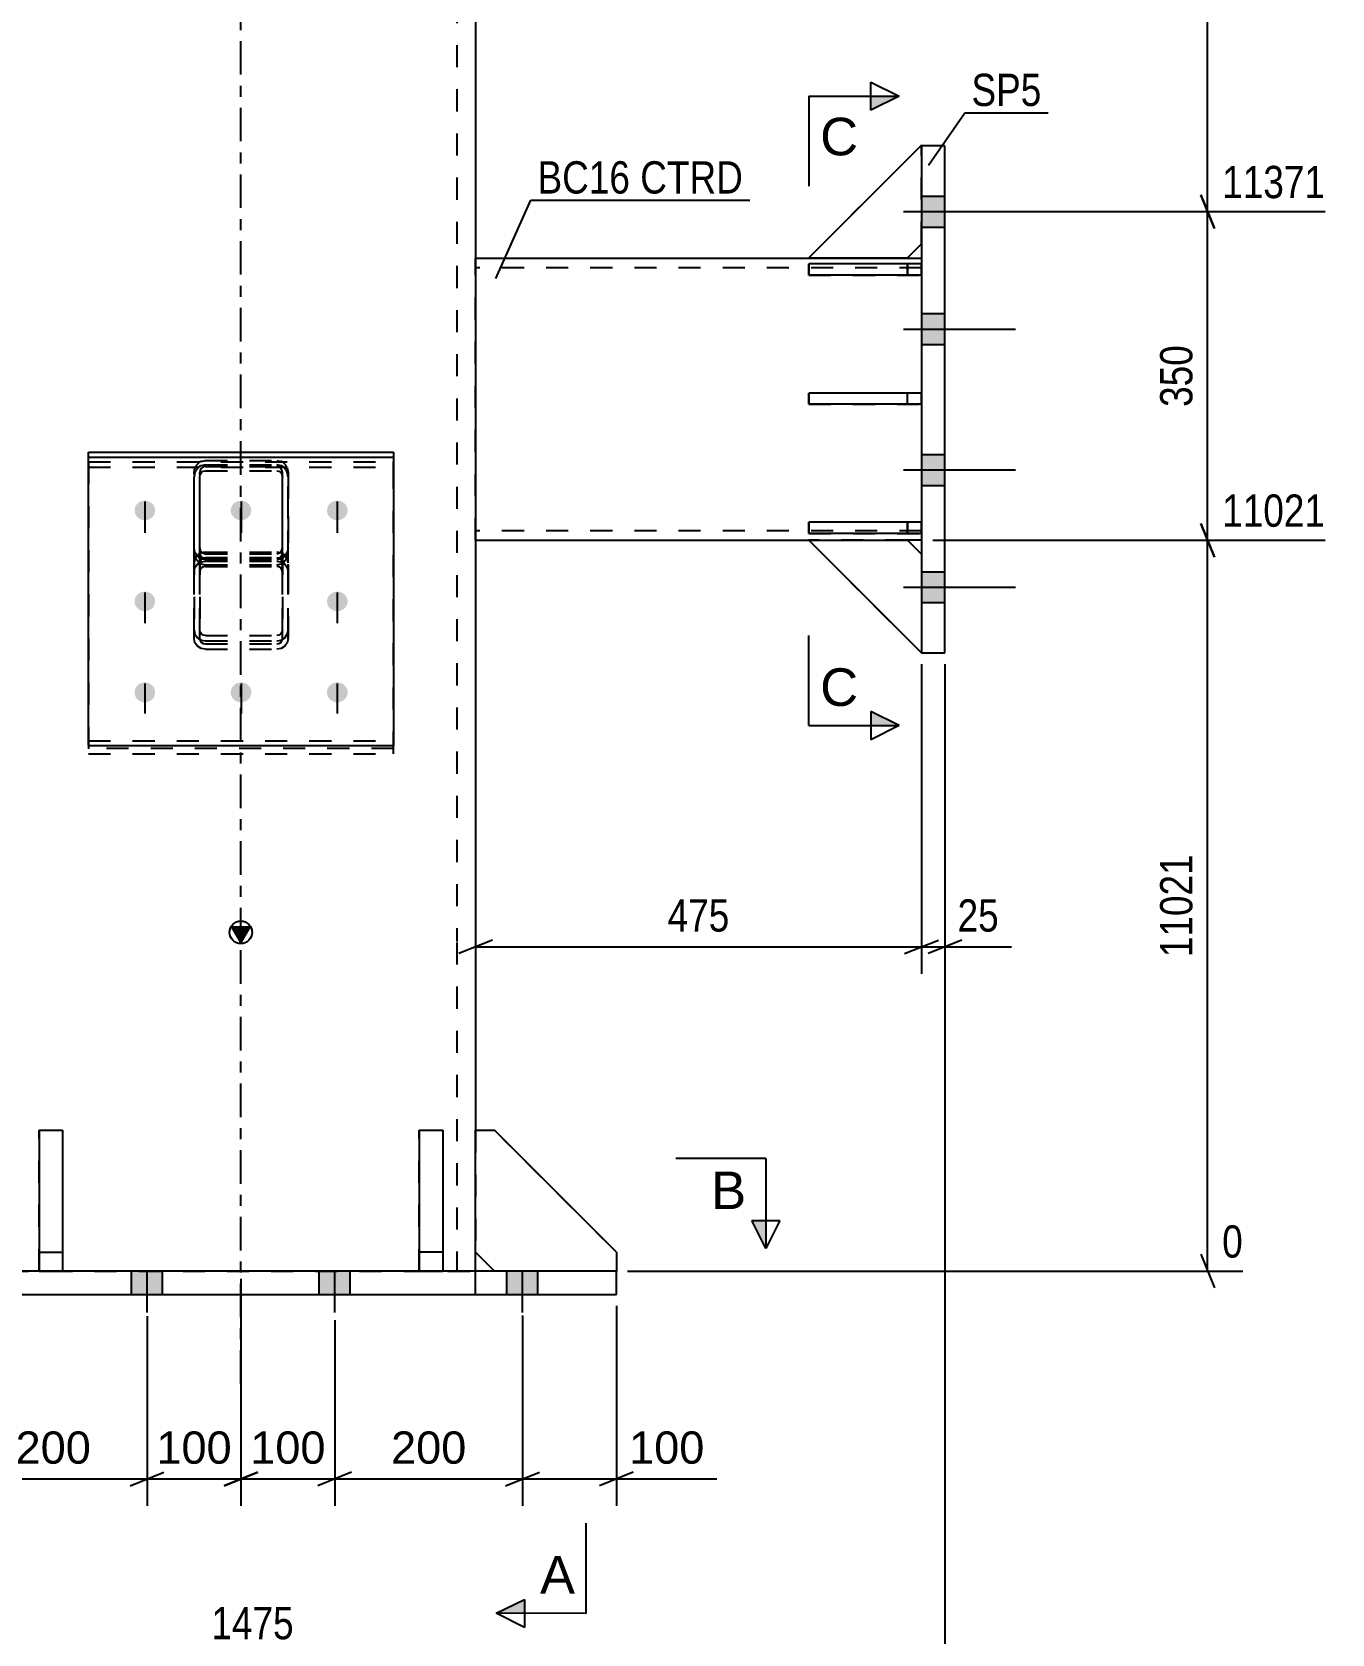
# Model space of a CAD drawing. Header units: millimetres. Extents: x -133 to 461, y -173 to 247.
# Drawn here: x -18.5 to 96.9, y -32.2 to 110 of the extents above; entities that cross this region are included whole.
import ezdxf

# ---------------------------------------------------------------- set-up
doc = ezdxf.new("R2010")
doc.units = ezdxf.units.MM
doc.linetypes.add('DXK_LINE_DOT2', pattern=[3.9198, 1.9599, -1.9599])
doc.linetypes.add('DXK_LINE_DOT3', pattern=[5.9187, 2.979, -0.9799, 0.9799, -0.9799])
doc.styles.add('Arial', font='ARIAL.TTF', dxfattribs={"height": 0.2})
doc.styles.add('Arial Narrow', font='ARIALN.TTF', dxfattribs={"height": 0.2})

# ---------------------------------------------------------------- blocks, each defined once
blk = doc.blocks.new('Bolt-284928886-1230 - 1225')
at = {"linetype": 'Continuous'}
for points in [[(60.41, 95.42), (60.41, 92.67), (62.5, 92.67), (62.5, 95.42)], [(60.41, 95.42), (60.41, 92.67), (62.5, 92.67), (62.5, 95.42)], [(60.41, 95.42), (60.41, 92.67), (62.5, 92.67), (62.5, 95.42)], [(60.41, 85), (60.41, 82.25), (62.5, 82.25), (62.5, 85)], [(60.41, 85), (60.41, 82.25), (62.5, 82.25), (62.5, 85)], [(60.41, 72.5), (60.41, 69.75), (62.5, 69.75), (62.5, 72.5)], [(60.41, 72.5), (60.41, 69.75), (62.5, 69.75), (62.5, 72.5)], [(60.41, 62.09), (60.41, 59.34), (62.5, 59.34), (62.5, 62.09)], [(60.41, 62.09), (60.41, 59.34), (62.5, 59.34), (62.5, 62.09)], [(60.41, 62.09), (60.41, 59.34), (62.5, 59.34), (62.5, 62.09)]]:
    blk.add_hatch(color=1, dxfattribs=at).paths.add_polyline_path(points)
at = {"color": 1, "linetype": 'Continuous'}
for p, q in [((60.41, 95.42), (62.5, 95.42)), ((60.41, 95.42), (62.5, 95.42)), ((60.41, 95.42), (62.5, 95.42)), ((58.83, 94.05), (68.75, 94.05)), ((58.83, 94.05), (68.75, 94.05)), ((58.83, 94.05), (68.75, 94.05)), ((60.41, 92.67), (62.5, 92.67)), ((60.41, 92.67), (62.5, 92.67)), ((60.41, 92.67), (62.5, 92.67)), ((60.41, 85), (62.5, 85)), ((60.41, 85), (62.5, 85)), ((58.83, 83.63), (68.75, 83.63)), ((58.83, 83.63), (68.75, 83.63)), ((60.41, 82.25), (62.5, 82.25)), ((60.41, 82.25), (62.5, 82.25)), ((58.83, 71.13), (68.75, 71.13)), ((58.83, 71.13), (68.75, 71.13)), ((60.41, 72.5), (62.5, 72.5)), ((60.41, 72.5), (62.5, 72.5)), ((60.41, 69.75), (62.5, 69.75)), ((60.41, 69.75), (62.5, 69.75)), ((60.41, 62.09), (62.5, 62.09)), ((60.41, 62.09), (62.5, 62.09)), ((60.41, 62.09), (62.5, 62.09)), ((58.83, 60.71), (68.75, 60.71)), ((58.83, 60.71), (68.75, 60.71)), ((58.83, 60.71), (68.75, 60.71)), ((60.41, 59.34), (62.5, 59.34)), ((60.41, 59.34), (62.5, 59.34)), ((60.41, 59.34), (62.5, 59.34))]:
    blk.add_line(p, q, dxfattribs=at)
blk = doc.blocks.new('Part-284928886-1249 - 1225')
at = {"color": 2, "linetype": 'Continuous'}
for p, q in [((20.83, 0), (-33.33, 0)), ((-33.33, 0), (-33.33, -2.08)), ((-20.83, -2.08), (-20.83, 0)), ((33.33, 0), (20.83, 0)), ((20.83, -2.08), (20.83, 0)), ((33.33, -2.08), (33.33, 0)), ((-33.33, -2.08), (33.33, -2.08))]:
    blk.add_line(p, q, dxfattribs=at)
blk = doc.blocks.new('Part-284928886-1306 - 1225')
at = {"color": 2, "linetype": 'Continuous'}
for p, q in [((60.41, 89.88), (20.83, 89.88)), ((20.83, 64.88), (50.41, 64.88)), ((60.41, 64.88), (59.16, 64.88))]:
    blk.add_line(p, q, dxfattribs=at)
at = {"color": 7, "linetype": 'DXK_LINE_DOT2'}
for p, q in [((20.83, 64.88), (20.83, 89.88)), ((20.83, 89.88), (20.83, 89.88)), ((60.41, 89.88), (60.41, 64.88)), ((60.41, 89.05), (20.83, 89.05)), ((60.41, 65.71), (20.83, 65.71)), ((20.83, 64.88), (20.83, 64.88)), ((20.83, 64.88), (20.83, 64.88)), ((59.16, 64.88), (50.41, 64.88))]:
    blk.add_line(p, q, dxfattribs=at)
blk = doc.blocks.new('Part-284928886-1233 - 1225')
at = {"linetype": 'Continuous'}
blk.add_hatch(color=2, dxfattribs=at).paths.add_polyline_path([(0, 29.17), (-0.8, 30.57), (0.8, 30.57)])
at = {"color": 7, "linetype": 'DXK_LINE_DOT3'}
for p, q in [((0, 29.27), (0, 116.67)), ((0, -10), (0, 29.17))]:
    blk.add_line(p, q, dxfattribs=at)
at = {"color": 7, "linetype": 'DXK_LINE_DOT2'}
for p, q in [((19.17, 116.67), (19.17, 29.27)), ((19.17, 29.17), (19.17, 0)), ((20.83, 12.5), (20.83, 1.67)), ((-20.83, 0), (20.83, 0))]:
    blk.add_line(p, q, dxfattribs=at)
at = {"color": 2, "linetype": 'Continuous'}
for p, q in [((20.83, 116.67), (20.83, 29.27)), ((0, 29.17), (-0.8, 30.57)), ((-0.8, 30.57), (0.8, 30.57)), ((0.8, 30.57), (0, 29.17)), ((20.83, 29.17), (20.83, 12.5)), ((20.83, 0), (20.83, 1.67))]:
    blk.add_line(p, q, dxfattribs=at)
blk.add_circle((0, 30.07), 1, dxfattribs=at)
blk = doc.blocks.new('Part-284928886-1251 - 1225')
at = {"color": 2, "linetype": 'Continuous'}
for p, q in [((15.83, 12.5), (15.83, 0)), ((15.83, 12.5), (17.92, 12.5)), ((17.92, 12.5), (17.92, 0)), ((17.92, 1.67), (15.83, 1.67)), ((15.83, 0), (17.92, 0))]:
    blk.add_line(p, q, dxfattribs=at)
blk = doc.blocks.new('Part-284928886-1253 - 1225')
at = {"color": 7, "linetype": 'DXK_LINE_DOT2'}
for p, q in [((15.83, 0), (15.83, 12.5)), ((15.83, 12.5), (17.92, 12.5)), ((17.92, 12.5), (17.92, 0)), ((17.92, 1.67), (15.83, 1.67)), ((17.92, 0), (15.83, 0))]:
    blk.add_line(p, q, dxfattribs=at)
blk = doc.blocks.new('Part-284928886-1254 - 1225')
at = {"color": 2, "linetype": 'Continuous'}
for p, q in [((20.83, 1.67), (20.83, 12.5)), ((20.83, 12.5), (22.5, 12.5)), ((33.33, 1.67), (22.5, 12.5)), ((22.5, 0), (20.83, 1.67)), ((33.33, 1.67), (33.33, 0))]:
    blk.add_line(p, q, dxfattribs=at)
at = {"color": 7, "linetype": 'DXK_LINE_DOT2'}
blk.add_line((33.33, 0), (22.5, 0), dxfattribs=at)
blk = doc.blocks.new('Part-284928886-1255 - 1225')
at = {"color": 2, "linetype": 'Continuous'}
for p, q in [((-17.92, 12.5), (-17.92, 0)), ((-17.92, 12.5), (-15.83, 12.5)), ((-15.83, 12.5), (-15.83, 0)), ((-17.92, 1.67), (-15.83, 1.67)), ((-17.92, 0), (-15.83, 0))]:
    blk.add_line(p, q, dxfattribs=at)
blk = doc.blocks.new('Part-284928886-1329 - 1225')
at = {"color": 2, "linetype": 'Continuous'}
for p, q in [((50.41, 89.95), (60.41, 99.95)), ((60.41, 99.88), (60.41, 99.95)), ((59.16, 89.95), (60.41, 91.2)), ((50.41, 89.95), (59.16, 89.95))]:
    blk.add_line(p, q, dxfattribs=at)
at = {"color": 7, "linetype": 'DXK_LINE_DOT2'}
blk.add_line((60.41, 99.95), (60.41, 91.2), dxfattribs=at)
blk = doc.blocks.new('Part-284928886-1337 - 1225')
at = {"color": 7, "linetype": 'DXK_LINE_DOT2'}
for p, q in [((60.41, 77.95), (50.41, 77.95)), ((50.41, 77.95), (50.41, 76.95)), ((50.41, 76.95), (60.41, 76.95)), ((59.16, 76.95), (59.16, 77.95)), ((60.41, 76.95), (60.41, 77.95))]:
    blk.add_line(p, q, dxfattribs=at)
blk = doc.blocks.new('Part-284928886-1332 - 1225')
at = {"color": 7, "linetype": 'DXK_LINE_DOT2'}
for p, q in [((50.41, 64.88), (59.16, 64.88)), ((60.41, 54.88), (50.41, 64.88)), ((59.16, 64.88), (60.41, 63.63)), ((60.41, 63.63), (60.41, 54.88))]:
    blk.add_line(p, q, dxfattribs=at)
blk = doc.blocks.new('Part-284928886-1331 - 1225')
at = {"color": 2, "linetype": 'Continuous'}
for p, q in [((50.41, 64.88), (59.16, 64.88)), ((50.41, 64.88), (60.41, 54.88)), ((59.16, 64.88), (60.41, 63.63))]:
    blk.add_line(p, q, dxfattribs=at)
at = {"color": 7, "linetype": 'DXK_LINE_DOT2'}
blk.add_line((60.41, 63.63), (60.41, 54.88), dxfattribs=at)
blk = doc.blocks.new('Part-284928886-1268 - 1225')
at = {"color": 7, "linetype": 'DXK_LINE_DOT2'}
for p, q in [((-13.53, 71.38), (-13.53, 71.84)), ((-13.53, 71.84), (-13.53, 45.93)), ((-13.53, 71.84), (13.55, 71.84)), ((-13.53, 71.38), (13.55, 71.38)), ((13.55, 71.38), (13.55, 71.84)), ((13.55, 45.93), (13.55, 71.84)), ((13.55, 46.39), (-13.53, 46.39)), ((-13.53, 45.93), (13.55, 45.93))]:
    blk.add_line(p, q, dxfattribs=at)
blk = doc.blocks.new('Bolt-284928886-1293 - 1225')
at = {"color": 1, "linetype": 'DXK_LINE_DOT2'}
for p, q in [((-8.53, 67.51), (-8.53, 65.15)), ((0.01, 67.51), (0.01, 65.15)), ((8.55, 67.51), (8.55, 65.15)), ((-8.53, 59.48), (-8.53, 57.12)), ((8.55, 59.48), (8.55, 57.12)), ((-8.53, 51.46), (-8.53, 49.09)), ((0.01, 51.46), (0.01, 49.09)), ((8.55, 51.46), (8.55, 49.09))]:
    blk.add_line(p, q, dxfattribs=at)
blk = doc.blocks.new('Bolt-284928886-1294 - 1225')
at = {"linetype": 'Continuous'}
for points in [[(-23.63, 0), (-26.38, 0), (-26.38, -2.08), (-23.63, -2.08)], [(-23.63, 0), (-26.38, 0), (-26.38, -2.08), (-23.63, -2.08)], [(-6.96, 0), (-9.71, 0), (-9.71, -2.08), (-6.96, -2.08)], [(-6.96, 0), (-9.71, 0), (-9.71, -2.08), (-6.96, -2.08)], [(9.71, 0), (6.96, 0), (6.96, -2.08), (9.71, -2.08)], [(9.71, 0), (6.96, 0), (6.96, -2.08), (9.71, -2.08)], [(26.37, 0), (23.62, 0), (23.62, -2.08), (26.37, -2.08)], [(26.37, 0), (23.62, 0), (23.62, -2.08), (26.37, -2.08)]]:
    blk.add_hatch(color=1, dxfattribs=at).paths.add_polyline_path(points)
at = {"color": 1, "linetype": 'Continuous'}
for p, q in [((-26.38, -2.08), (-26.38, 0)), ((-26.38, -2.08), (-26.38, 0)), ((-25, -3.67), (-25, 0)), ((-25, -3.67), (-25, 0)), ((-23.63, -2.08), (-23.63, 0)), ((-23.63, -2.08), (-23.63, 0)), ((-9.71, -2.08), (-9.71, 0)), ((-9.71, -2.08), (-9.71, 0)), ((-8.33, -3.67), (-8.33, 0)), ((-8.33, -3.67), (-8.33, 0)), ((-6.96, -2.08), (-6.96, 0)), ((-6.96, -2.08), (-6.96, 0)), ((6.96, -2.08), (6.96, 0)), ((6.96, -2.08), (6.96, 0)), ((8.33, -3.67), (8.33, 0)), ((8.33, -3.67), (8.33, 0)), ((9.71, -2.08), (9.71, 0)), ((9.71, -2.08), (9.71, 0)), ((23.62, -2.08), (23.62, 0)), ((23.62, -2.08), (23.62, 0)), ((25, -3.67), (25, 0)), ((25, -3.67), (25, 0)), ((26.37, -2.08), (26.37, 0)), ((26.37, -2.08), (26.37, 0))]:
    blk.add_line(p, q, dxfattribs=at)
blk = doc.blocks.new('Part-284928886-1330 - 1225')
at = {"color": 7, "linetype": 'DXK_LINE_DOT2'}
for p, q in [((60.41, 99.95), (50.41, 89.95)), ((60.41, 91.2), (60.41, 99.95)), ((59.16, 89.95), (60.41, 91.2)), ((50.41, 89.95), (59.16, 89.95))]:
    blk.add_line(p, q, dxfattribs=at)
blk = doc.blocks.new('Part-284928886-1338 - 1225')
at = {"color": 7, "linetype": 'DXK_LINE_DOT2'}
for p, q in [((60.41, 66.49), (50.41, 66.49)), ((50.41, 66.49), (50.41, 65.49)), ((50.41, 65.49), (60.41, 65.49)), ((59.16, 66.49), (59.16, 65.49)), ((60.41, 65.49), (60.41, 66.49))]:
    blk.add_line(p, q, dxfattribs=at)
blk = doc.blocks.new('Part-284928886-1339 - 1225')
at = {"color": 7, "linetype": 'DXK_LINE_DOT2'}
for p, q in [((60.41, 89.41), (50.41, 89.41)), ((50.41, 89.41), (50.41, 88.41)), ((50.41, 88.41), (60.41, 88.41)), ((59.16, 89.41), (59.16, 88.41)), ((60.41, 88.41), (60.41, 89.41))]:
    blk.add_line(p, q, dxfattribs=at)
blk = doc.blocks.new('Part-284928886-1340 - 1225')
at = {"color": 2, "linetype": 'Continuous'}
for p, q in [((60.41, 77.95), (50.41, 77.95)), ((50.41, 76.95), (50.41, 77.95)), ((60.41, 76.95), (50.41, 76.95)), ((60.41, 77.95), (60.41, 76.95))]:
    blk.add_line(p, q, dxfattribs=at)
at = {"color": 7, "linetype": 'DXK_LINE_DOT2'}
blk.add_line((59.16, 76.95), (59.16, 77.95), dxfattribs=at)
blk = doc.blocks.new('Part-284928886-1341 - 1225')
at = {"color": 2, "linetype": 'Continuous'}
for p, q in [((60.41, 66.49), (50.41, 66.49)), ((50.41, 65.49), (50.41, 66.49)), ((60.41, 65.49), (50.41, 65.49)), ((60.41, 66.49), (60.41, 65.49))]:
    blk.add_line(p, q, dxfattribs=at)
at = {"color": 7, "linetype": 'DXK_LINE_DOT2'}
blk.add_line((59.16, 65.49), (59.16, 66.49), dxfattribs=at)
blk = doc.blocks.new('Part-284928886-1342 - 1225')
at = {"color": 2, "linetype": 'Continuous'}
for p, q in [((60.41, 89.41), (50.41, 89.41)), ((50.41, 88.41), (50.41, 89.41)), ((60.41, 88.41), (50.41, 88.41)), ((60.41, 89.41), (60.41, 88.41))]:
    blk.add_line(p, q, dxfattribs=at)
at = {"color": 7, "linetype": 'DXK_LINE_DOT2'}
blk.add_line((59.16, 88.41), (59.16, 89.41), dxfattribs=at)
blk = doc.blocks.new('Part-284928886-1372 - 1225')
at = {"color": 2, "linetype": 'Continuous'}
for p, q in [((60.41, 99.88), (60.41, 54.88)), ((62.5, 99.88), (60.41, 99.88)), ((62.5, 54.88), (62.5, 99.88)), ((60.41, 54.88), (62.5, 54.88))]:
    blk.add_line(p, q, dxfattribs=at)
blk = doc.blocks.new('Part-284928886-1418 - 1225')
at = {"color": 7, "linetype": 'DXK_LINE_DOT2'}
for p, q in [((-4.15, 70.9), (-4.08, 71.31)), ((-3.62, 71.11), (-3.65, 70.9)), ((-3.51, 71.28), (-3.62, 71.11)), ((-3.54, 71.88), (-3.15, 71.96)), ((-3.35, 71.39), (-3.51, 71.28)), ((-3.15, 71.43), (-3.35, 71.39)), ((-3.15, 71.96), (3.18, 71.96)), ((-3.15, 71.43), (3.18, 71.43)), ((3.18, 71.96), (3.56, 71.88)), ((3.37, 71.39), (3.18, 71.43)), ((3.53, 71.28), (3.37, 71.39)), ((3.64, 71.11), (3.53, 71.28)), ((3.68, 70.9), (3.64, 71.11)), ((4.1, 71.31), (4.18, 70.9)), ((-4.15, 62.88), (-4.15, 70.9)), ((-4.15, 64.21), (-4.15, 70.9)), ((-3.65, 62.88), (-3.65, 70.9)), ((-3.65, 64.21), (-3.65, 70.9)), ((3.68, 62.88), (3.68, 70.9)), ((3.68, 64.21), (3.68, 70.9)), ((4.18, 62.88), (4.18, 70.9)), ((4.18, 70.9), (4.18, 64.21)), ((-4.15, 56.89), (-4.15, 64.21)), ((-4.08, 63.8), (-4.15, 64.21)), ((-3.65, 56.89), (-3.65, 64.21)), ((-3.65, 64.21), (-3.62, 64)), ((-3.62, 64), (-3.51, 63.83)), ((3.53, 63.83), (3.64, 64)), ((3.64, 64), (3.68, 64.21)), ((3.68, 56.89), (3.68, 64.21)), ((4.18, 64.21), (4.1, 63.8)), ((4.18, 56.89), (4.18, 64.21)), ((-4.08, 63.24), (-4.15, 62.88)), ((-4.15, 56.89), (-4.15, 62.88)), ((-3.86, 63.55), (-4.08, 63.24)), ((-3.54, 63.75), (-3.86, 63.55)), ((-3.65, 62.88), (-3.62, 63.06)), ((-3.65, 56.89), (-3.65, 62.88)), ((-3.62, 63.06), (-3.51, 63.21)), ((-3.15, 63.82), (-3.54, 63.75)), ((-3.15, 63.15), (-3.54, 63.23)), ((-3.51, 63.83), (-3.35, 63.72)), ((-3.51, 63.21), (-3.35, 63.32)), ((-3.35, 63.72), (-3.15, 63.68)), ((-3.35, 63.32), (-3.15, 63.35)), ((-3.15, 63.82), (3.18, 63.82)), ((-3.15, 63.68), (3.18, 63.68)), ((-3.15, 63.35), (3.18, 63.35)), ((-3.15, 63.15), (3.18, 63.15)), ((3.56, 63.75), (3.18, 63.82)), ((3.18, 63.68), (3.37, 63.72)), ((3.18, 63.35), (3.37, 63.32)), ((3.56, 63.23), (3.18, 63.15)), ((3.37, 63.72), (3.53, 63.83)), ((3.37, 63.32), (3.53, 63.21)), ((3.53, 63.21), (3.64, 63.06)), ((3.89, 63.55), (3.56, 63.75)), ((3.64, 63.06), (3.68, 62.88)), ((3.68, 56.89), (3.68, 62.88)), ((4.1, 63.24), (3.89, 63.55)), ((4.18, 62.88), (4.1, 63.24)), ((4.18, 56.89), (4.18, 62.88)), ((-4.15, 56.89), (-4.08, 56.53)), ((-3.62, 56.71), (-3.65, 56.89)), ((3.68, 56.89), (3.64, 56.71)), ((4.1, 56.53), (4.18, 56.89)), ((-4.08, 56.53), (-3.86, 56.22)), ((-3.86, 56.22), (-3.54, 56.02)), ((-3.51, 56.56), (-3.62, 56.71)), ((-3.54, 56.02), (-3.15, 55.94)), ((-3.35, 56.45), (-3.51, 56.56)), ((-3.15, 56.42), (-3.35, 56.45)), ((-3.15, 56.42), (3.18, 56.42)), ((-3.15, 55.94), (3.18, 55.94)), ((3.37, 56.45), (3.18, 56.42)), ((3.18, 55.94), (3.56, 56.02)), ((3.53, 56.56), (3.37, 56.45)), ((3.64, 56.71), (3.53, 56.56)), ((3.56, 56.02), (3.89, 56.22)), ((3.89, 56.22), (4.1, 56.53))]:
    blk.add_line(p, q, dxfattribs=at)
for centre, start, end in [((-3.11, 70.94), 114.1353, 159.0718), ((3.14, 70.94), 20.9282, 65.8648), ((-3.11, 64.17), 200.9282, 245.8648), ((3.14, 64.17), 294.1353, 339.0718)]:
    blk.add_arc(centre, 1.03, start, end, dxfattribs=at)
blk = doc.blocks.new('Part-284928886-1440 - 1225')
at = {"color": 7, "linetype": 'DXK_LINE_DOT2'}
for p, q in [((20.83, 1.67), (20.83, 12.5)), ((20.83, 12.5), (22.5, 12.5)), ((22.5, 12.5), (33.33, 1.67)), ((22.5, 0), (20.83, 1.67)), ((33.33, 1.67), (33.33, 0)), ((33.33, 0), (22.5, 0))]:
    blk.add_line(p, q, dxfattribs=at)
blk = doc.blocks.new('Part-284928886-1441 - 1225')
at = {"color": 7, "linetype": 'DXK_LINE_DOT2'}
for p, q in [((-17.92, 0), (-17.92, 12.5)), ((-17.92, 12.5), (-15.83, 12.5)), ((-15.83, 12.5), (-15.83, 0)), ((-17.92, 1.67), (-15.83, 1.67)), ((-15.83, 0), (-17.92, 0))]:
    blk.add_line(p, q, dxfattribs=at)
blk = doc.blocks.new('Part-284928886-1446 - 1225')
at = {"color": 7, "linetype": 'DXK_LINE_DOT2'}
for p, q in [((-3.15, 71.58), (-3.54, 71.5)), ((-3.15, 71.58), (3.18, 71.58)), ((3.56, 71.5), (3.18, 71.58)), ((-4.08, 70.92), (-4.15, 70.52)), ((-4.15, 63.78), (-4.15, 70.52)), ((-4.15, 62.09), (-4.15, 70.52)), ((-3.65, 70.52), (-3.62, 70.72)), ((-3.65, 63.78), (-3.65, 70.52)), ((-3.65, 62.09), (-3.65, 70.52)), ((-3.62, 70.72), (-3.51, 70.89)), ((-3.51, 70.89), (-3.34, 71.01)), ((-3.34, 71.01), (-3.15, 71.05)), ((-3.15, 71.05), (3.18, 71.05)), ((3.18, 71.05), (3.37, 71.01)), ((3.37, 71.01), (3.53, 70.89)), ((3.53, 70.89), (3.64, 70.72)), ((3.64, 70.72), (3.68, 70.52)), ((3.68, 63.78), (3.68, 70.52)), ((3.68, 62.09), (3.68, 70.52)), ((4.18, 70.52), (4.1, 70.92)), ((4.18, 63.78), (4.18, 70.52)), ((4.18, 70.52), (4.18, 62.09)), ((-4.15, 63.78), (-4.15, 56.14)), ((-4.15, 63.78), (-4.08, 63.37)), ((-4.08, 62.45), (-3.86, 62.75)), ((-3.86, 62.75), (-3.54, 62.96)), ((-3.65, 63.78), (-3.65, 56.14)), ((-3.62, 63.57), (-3.65, 63.78)), ((-3.51, 63.4), (-3.62, 63.57)), ((-3.54, 62.96), (-3.15, 63.03)), ((-3.54, 62.79), (-3.15, 62.71)), ((-3.34, 63.28), (-3.51, 63.4)), ((-3.15, 63.24), (-3.34, 63.28)), ((-3.15, 63.24), (3.18, 63.24)), ((-3.15, 63.03), (3.18, 63.03)), ((-3.15, 62.71), (3.18, 62.71)), ((3.37, 63.28), (3.18, 63.24)), ((3.18, 63.03), (3.56, 62.96)), ((3.18, 62.71), (3.56, 62.79)), ((3.53, 63.4), (3.37, 63.28)), ((3.64, 63.57), (3.53, 63.4)), ((3.56, 62.96), (3.89, 62.75)), ((3.68, 63.78), (3.64, 63.57)), ((3.68, 63.78), (3.68, 56.14)), ((3.89, 62.75), (4.1, 62.45)), ((4.1, 63.37), (4.18, 63.78)), ((4.18, 56.14), (4.18, 63.78)), ((-4.15, 62.09), (-4.08, 62.45)), ((-4.15, 56.14), (-4.15, 62.09)), ((-3.62, 62.27), (-3.65, 62.09)), ((-3.65, 56.14), (-3.65, 62.09)), ((-3.51, 62.42), (-3.62, 62.27)), ((-3.34, 62.52), (-3.51, 62.42)), ((-3.15, 62.56), (-3.34, 62.52)), ((-3.15, 62.56), (3.18, 62.56)), ((3.37, 62.52), (3.18, 62.56)), ((3.53, 62.42), (3.37, 62.52)), ((3.64, 62.27), (3.53, 62.42)), ((3.68, 62.09), (3.64, 62.27)), ((3.68, 56.14), (3.68, 62.09)), ((4.1, 62.45), (4.18, 62.09)), ((4.18, 62.09), (4.18, 56.14)), ((-4.08, 55.78), (-4.15, 56.14)), ((-3.86, 55.47), (-4.08, 55.78)), ((-3.54, 55.27), (-3.86, 55.47)), ((-3.65, 56.14), (-3.62, 55.96)), ((-3.62, 55.96), (-3.51, 55.81)), ((-3.51, 55.81), (-3.34, 55.7)), ((-3.34, 55.7), (-3.15, 55.67)), ((-3.15, 55.67), (3.18, 55.67)), ((3.18, 55.67), (3.37, 55.7)), ((3.37, 55.7), (3.53, 55.81)), ((3.53, 55.81), (3.64, 55.96)), ((3.89, 55.47), (3.56, 55.27)), ((3.64, 55.96), (3.68, 56.14)), ((4.1, 55.78), (3.89, 55.47)), ((4.18, 56.14), (4.1, 55.78)), ((-3.15, 55.2), (-3.54, 55.27)), ((-3.15, 55.2), (3.18, 55.2)), ((3.56, 55.27), (3.18, 55.2))]:
    blk.add_line(p, q, dxfattribs=at)
for centre, start, end in [((-3.11, 70.56), 114.3199, 159.2417), ((3.14, 70.56), 20.7583, 65.68), ((-3.11, 63.74), 200.7583, 245.68), ((3.14, 63.74), 294.3199, 339.2417)]:
    blk.add_arc(centre, 1.03, start, end, dxfattribs=at)
blk = doc.blocks.new('Part-284928886-1475 - 1225')
at = {"color": 2, "linetype": 'Continuous'}
for p, q in [((-13.53, 46.65), (-13.53, 72.69)), ((-13.53, 72.69), (13.55, 72.69)), ((13.55, 72.69), (13.55, 46.65)), ((-13.53, 72.25), (13.55, 72.25)), ((-13.53, 46.65), (13.55, 46.65))]:
    blk.add_line(p, q, dxfattribs=at)
at = {"color": 7, "linetype": 'DXK_LINE_DOT2'}
for p, q in [((-13.53, 47.08), (-13.53, 46.65)), ((-13.53, 47.08), (13.55, 47.08)), ((13.55, 46.65), (13.55, 47.08))]:
    blk.add_line(p, q, dxfattribs=at)
blk = doc.blocks.new('Bolt-284928886-1476 - 1225')
at = {"linetype": 'Continuous'}
for points in [[(-8.53, 68.39), (-8.34, 68.37), (-8.16, 68.32), (-7.99, 68.23), (-7.85, 68.11), (-7.73, 67.96), (-7.66, 67.79), (-7.62, 67.62), (-7.62, 67.44), (-7.66, 67.26), (-7.73, 67.09), (-7.85, 66.95), (-7.99, 66.83), (-8.16, 66.73), (-8.34, 66.68), (-8.53, 66.66), (-8.72, 66.68), (-8.9, 66.73), (-9.07, 66.83), (-9.21, 66.95), (-9.32, 67.09), (-9.4, 67.26), (-9.44, 67.44), (-9.44, 67.62), (-9.4, 67.79), (-9.32, 67.96), (-9.21, 68.11), (-9.07, 68.23), (-8.9, 68.32), (-8.72, 68.37)], [(0.01, 68.39), (0.2, 68.37), (0.39, 68.32), (0.55, 68.23), (0.69, 68.11), (0.81, 67.96), (0.88, 67.79), (0.92, 67.62), (0.92, 67.44), (0.88, 67.26), (0.81, 67.09), (0.69, 66.95), (0.55, 66.83), (0.39, 66.73), (0.2, 66.68), (0.01, 66.66), (-0.18, 66.68), (-0.36, 66.73), (-0.53, 66.83), (-0.67, 66.95), (-0.78, 67.09), (-0.86, 67.26), (-0.9, 67.44), (-0.9, 67.62), (-0.86, 67.79), (-0.78, 67.96), (-0.67, 68.11), (-0.53, 68.23), (-0.36, 68.32), (-0.18, 68.37)], [(8.55, 68.39), (8.75, 68.37), (8.93, 68.32), (9.09, 68.23), (9.24, 68.11), (9.35, 67.96), (9.43, 67.79), (9.47, 67.62), (9.47, 67.44), (9.43, 67.26), (9.35, 67.09), (9.24, 66.95), (9.09, 66.83), (8.93, 66.73), (8.75, 66.68), (8.55, 66.66), (8.36, 66.68), (8.18, 66.73), (8.02, 66.83), (7.87, 66.95), (7.76, 67.09), (7.68, 67.26), (7.64, 67.44), (7.64, 67.62), (7.68, 67.79), (7.76, 67.96), (7.87, 68.11), (8.02, 68.23), (8.18, 68.32), (8.36, 68.37)], [(-8.53, 60.32), (-8.34, 60.3), (-8.16, 60.24), (-7.99, 60.15), (-7.85, 60.03), (-7.73, 59.88), (-7.66, 59.72), (-7.62, 59.54), (-7.62, 59.36), (-7.66, 59.18), (-7.73, 59.02), (-7.85, 58.87), (-7.99, 58.75), (-8.16, 58.66), (-8.34, 58.6), (-8.53, 58.58), (-8.72, 58.6), (-8.9, 58.66), (-9.07, 58.75), (-9.21, 58.87), (-9.32, 59.02), (-9.4, 59.18), (-9.44, 59.36), (-9.44, 59.54), (-9.4, 59.72), (-9.32, 59.88), (-9.21, 60.03), (-9.07, 60.15), (-8.9, 60.24), (-8.72, 60.3)], [(8.55, 60.32), (8.75, 60.3), (8.93, 60.24), (9.09, 60.15), (9.24, 60.03), (9.35, 59.88), (9.43, 59.72), (9.47, 59.54), (9.47, 59.36), (9.43, 59.18), (9.35, 59.02), (9.24, 58.87), (9.09, 58.75), (8.93, 58.66), (8.75, 58.6), (8.55, 58.58), (8.36, 58.6), (8.18, 58.66), (8.02, 58.75), (7.87, 58.87), (7.76, 59.02), (7.68, 59.18), (7.64, 59.36), (7.64, 59.54), (7.68, 59.72), (7.76, 59.88), (7.87, 60.03), (8.02, 60.15), (8.18, 60.24), (8.36, 60.3)], [(-8.53, 52.26), (-8.34, 52.24), (-8.16, 52.18), (-7.99, 52.09), (-7.85, 51.96), (-7.73, 51.81), (-7.66, 51.65), (-7.62, 51.47), (-7.62, 51.28), (-7.66, 51.1), (-7.73, 50.93), (-7.85, 50.78), (-7.99, 50.66), (-8.16, 50.57), (-8.34, 50.51), (-8.53, 50.49), (-8.72, 50.51), (-8.9, 50.57), (-9.07, 50.66), (-9.21, 50.78), (-9.32, 50.93), (-9.4, 51.1), (-9.44, 51.28), (-9.44, 51.47), (-9.4, 51.65), (-9.32, 51.81), (-9.21, 51.96), (-9.07, 52.09), (-8.9, 52.18), (-8.72, 52.24)], [(0.01, 52.26), (0.2, 52.24), (0.39, 52.18), (0.55, 52.09), (0.69, 51.96), (0.81, 51.81), (0.88, 51.65), (0.92, 51.47), (0.92, 51.28), (0.88, 51.1), (0.81, 50.93), (0.69, 50.78), (0.55, 50.66), (0.39, 50.57), (0.2, 50.51), (0.01, 50.49), (-0.18, 50.51), (-0.36, 50.57), (-0.53, 50.66), (-0.67, 50.78), (-0.78, 50.93), (-0.86, 51.1), (-0.9, 51.28), (-0.9, 51.47), (-0.86, 51.65), (-0.78, 51.81), (-0.67, 51.96), (-0.53, 52.09), (-0.36, 52.18), (-0.18, 52.24)], [(8.55, 52.26), (8.75, 52.24), (8.93, 52.18), (9.09, 52.09), (9.24, 51.96), (9.35, 51.81), (9.43, 51.65), (9.47, 51.47), (9.47, 51.28), (9.43, 51.1), (9.35, 50.93), (9.24, 50.78), (9.09, 50.66), (8.93, 50.57), (8.75, 50.51), (8.55, 50.49), (8.36, 50.51), (8.18, 50.57), (8.02, 50.66), (7.87, 50.78), (7.76, 50.93), (7.68, 51.1), (7.64, 51.28), (7.64, 51.47), (7.68, 51.65), (7.76, 51.81), (7.87, 51.96), (8.02, 52.09), (8.18, 52.18), (8.36, 52.24)]]:
    blk.add_hatch(color=1, dxfattribs=at).paths.add_polyline_path(points)
at = {"color": 1, "linetype": 'Continuous'}
for p, q in [((-8.53, 68.31), (-8.53, 66.06)), ((0.01, 68.31), (0.01, 66.06)), ((8.55, 68.31), (8.55, 66.06)), ((-8.53, 60.24), (-8.53, 57.99)), ((8.55, 60.24), (8.55, 57.99)), ((-8.53, 52.16), (-8.53, 49.91)), ((0.01, 52.16), (0.01, 49.91)), ((8.55, 52.16), (8.55, 49.91))]:
    blk.add_line(p, q, dxfattribs=at)
blk = doc.blocks.new('StraightDimension-284928886-1483 - 1225')
at = {"color": 7, "linetype": 'Continuous'}
for p, q in [((25, -3.93), (25, -20.85)), ((33.33, -3.08), (33.33, -20.85)), ((23.5, -19.05), (26.5, -17.85)), ((25, -18.45), (33.33, -18.45)), ((34.83, -17.85), (31.83, -19.05)), ((33.33, -18.45), (42.25, -18.45)), ((33.33, -18.45), (42.25, -18.45))]:
    blk.add_line(p, q, dxfattribs=at)
at = {"color": 0}
blk.add_wipeout([(41.73, -17.7), (41.73, -13.5), (33.86, -13.5), (33.86, -17.7)], dxfattribs=at)
at = {"color": 3, "style": 'Arial'}
blk.add_text('100', height=2.865, dxfattribs=at).set_placement((34.46, -17.1))
blk = doc.blocks.new('StraightDimension-284928886-1502 - 1225')
at = {"color": 7, "linetype": 'Continuous'}
for p, q in [((25, -3.93), (25, -20.85)), ((8.33, -4.36), (8.33, -20.85)), ((9.83, -17.85), (6.83, -19.05)), ((8.33, -18.45), (25, -18.45)), ((23.5, -19.05), (26.5, -17.85))]:
    blk.add_line(p, q, dxfattribs=at)
at = {"color": 0}
blk.add_wipeout([(20.6, -17.7), (20.6, -13.5), (12.73, -13.5), (12.73, -17.7)], dxfattribs=at)
at = {"color": 3, "style": 'Arial'}
blk.add_text('200', height=2.865, dxfattribs=at).set_placement((13.33, -17.1))
blk = doc.blocks.new('StraightDimension-284928886-1509 - 1225')
at = {"color": 7, "linetype": 'Continuous'}
for p, q in [((0, -0.69), (0, -20.85)), ((8.33, -4.36), (8.33, -20.85)), ((-1.5, -19.05), (1.5, -17.85)), ((0, -18.45), (8.33, -18.45)), ((9.83, -17.85), (6.83, -19.05))]:
    blk.add_line(p, q, dxfattribs=at)
at = {"color": 0}
blk.add_wipeout([(8.1, -17.7), (8.1, -13.5), (0.23, -13.5), (0.23, -17.7)], dxfattribs=at)
at = {"color": 3, "style": 'Arial'}
blk.add_text('100', height=2.865, dxfattribs=at).set_placement((0.83, -17.1))
blk = doc.blocks.new('StraightDimension-284928886-1527 - 1225')
at = {"color": 7, "linetype": 'Continuous'}
for p, q in [((0, -0.69), (0, -20.85)), ((-8.33, -4.01), (-8.33, -20.85)), ((-9.83, -19.05), (-6.83, -17.85)), ((-8.33, -18.45), (0, -18.45)), ((1.5, -17.85), (-1.5, -19.05))]:
    blk.add_line(p, q, dxfattribs=at)
at = {"color": 0}
blk.add_wipeout([(-0.23, -17.7), (-0.23, -13.5), (-8.1, -13.5), (-8.1, -17.7)], dxfattribs=at)
at = {"color": 3, "style": 'Arial'}
blk.add_text('100', height=2.865, dxfattribs=at).set_placement((-7.5, -17.1))
blk = doc.blocks.new('StraightDimension-284928886-1543 - 1225')
at = {"color": 7, "linetype": 'Continuous'}
for p, q in [((-25, -4.01), (-25, -20.85)), ((-8.33, -4.01), (-8.33, -20.85)), ((-23.5, -17.85), (-26.5, -19.05)), ((-25, -18.45), (-8.33, -18.45)), ((-9.83, -19.05), (-6.83, -17.85))]:
    blk.add_line(p, q, dxfattribs=at)
at = {"color": 0}
blk.add_wipeout([(-12.73, -17.7), (-12.73, -13.5), (-20.6, -13.5), (-20.6, -17.7)], dxfattribs=at)
at = {"color": 3, "style": 'Arial'}
blk.add_text('200', height=2.865, dxfattribs=at).set_placement((-20, -17.1))
blk = doc.blocks.new('StraightDimension-284928886-1625 - 1225')
at = {"color": 7, "linetype": 'Continuous'}
for p, q in [((86.41, 137.4), (85.21, 140.4)), ((63.5, 138.9), (96.25, 138.9)), ((85.81, 94.05), (85.81, 138.9)), ((85.21, 95.55), (86.41, 92.55)), ((67.66, 94.05), (96.25, 94.05))]:
    blk.add_line(p, q, dxfattribs=at)
at = {"color": 0}
blk.add_wipeout([(85.06, 120.73), (80.86, 120.73), (80.86, 112.21), (85.06, 112.21)], dxfattribs=at)
at = {"color": 3, "style": 'Arial Narrow'}
blk.add_text('2840', height=2.863, rotation=90.0002, dxfattribs=at).set_placement((84.46, 112.81))
at = {"color": 0, "linetype": 'Continuous'}
blk.add_wipeout([(96.85, 139.5), (96.85, 143.7), (86.51, 143.7), (86.51, 139.5)], dxfattribs=at)
at = {"color": 3, "linetype": 'Continuous', "style": 'Arial Narrow'}
blk.add_text('14211', height=2.863, dxfattribs=at).set_placement((87.11, 140.1))
blk = doc.blocks.new('StraightDimension-284928886-1634 - 1225')
at = {"color": 7, "linetype": 'Continuous'}
for p, q in [((86.41, 92.55), (85.21, 95.55)), ((67.66, 94.05), (96.25, 94.05)), ((85.81, 64.88), (85.81, 94.05)), ((85.21, 66.38), (86.41, 63.38)), ((61.41, 64.88), (96.25, 64.88))]:
    blk.add_line(p, q, dxfattribs=at)
at = {"color": 0}
blk.add_wipeout([(85.06, 82.8), (80.86, 82.8), (80.86, 76.12), (85.06, 76.12)], dxfattribs=at)
at = {"color": 3, "style": 'Arial Narrow'}
blk.add_text('350', height=2.863, rotation=90.0002, dxfattribs=at).set_placement((84.46, 76.72))
at = {"color": 0, "linetype": 'Continuous'}
blk.add_wipeout([(96.85, 94.65), (96.85, 98.85), (86.51, 98.85), (86.51, 94.65)], dxfattribs=at)
at = {"color": 3, "linetype": 'Continuous', "style": 'Arial Narrow'}
blk.add_text('11371', height=2.863, dxfattribs=at).set_placement((87.11, 95.25))
blk = doc.blocks.new('StraightDimension-284928886-1642 - 1225')
at = {"color": 7, "linetype": 'Continuous'}
for p, q in [((86.41, 63.38), (85.21, 66.38)), ((61.41, 64.88), (96.25, 64.88)), ((85.81, 0), (85.81, 64.88)), ((85.21, 1.5), (86.41, -1.5)), ((34.33, 0), (88.94, 0))]:
    blk.add_line(p, q, dxfattribs=at)
at = {"color": 0}
blk.add_wipeout([(85.06, 37.61), (80.86, 37.61), (80.86, 27.27), (85.06, 27.27)], dxfattribs=at)
at = {"color": 3, "style": 'Arial Narrow'}
blk.add_text('11021', height=2.863, rotation=90.0002, dxfattribs=at).set_placement((84.46, 27.87))
at = {"color": 0, "linetype": 'Continuous'}
for points in [[(96.85, 65.48), (96.85, 69.68), (86.51, 69.68), (86.51, 65.48)], [(89.54, 0.6), (89.54, 4.8), (86.51, 4.8), (86.51, 0.6)]]:
    blk.add_wipeout(points, dxfattribs=at)
at = {"color": 3, "linetype": 'Continuous', "style": 'Arial Narrow'}
for s, height, p in [('11021', 2.863, (87.11, 66.08)), ('0', 2.86, (87.11, 1.2))]:
    blk.add_text(s, height=height, dxfattribs=at).set_placement(p)
blk = doc.blocks.new('StraightDimension-284928886-1879 - 1225')
at = {"color": 7, "linetype": 'Continuous'}
for p, q in [((-60.42, 53.95), (-60.42, -36.43)), ((62.5, 53.88), (62.5, -36.43)), ((-58.92, -33.43), (-61.92, -34.63)), ((-60.42, -34.03), (62.5, -34.03)), ((61, -34.63), (64, -33.43))]:
    blk.add_line(p, q, dxfattribs=at)
at = {"color": 0}
blk.add_wipeout([(5.29, -33.28), (5.29, -29.08), (-3.22, -29.08), (-3.22, -33.28)], dxfattribs=at)
at = {"color": 3, "style": 'Arial Narrow'}
blk.add_text('1475', height=2.863, dxfattribs=at).set_placement((-2.62, -32.68))
blk = doc.blocks.new('StraightDimension-284928886-7999 - 1225')
at = {"color": 7, "linetype": 'Continuous'}
for p, q in [((60.41, 53.88), (60.41, 26.39)), ((62.5, 53.88), (62.5, 26.39)), ((58.91, 28.19), (61.91, 29.39)), ((60.41, 28.79), (62.5, 28.79)), ((64, 29.39), (61, 28.19)), ((62.5, 28.79), (68.4, 28.79)), ((62.5, 28.79), (68.4, 28.79))]:
    blk.add_line(p, q, dxfattribs=at)
at = {"color": 0}
blk.add_wipeout([(67.88, 29.54), (67.88, 33.74), (63.02, 33.74), (63.02, 29.54)], dxfattribs=at)
at = {"color": 3, "style": 'Arial Narrow'}
blk.add_text('25', height=2.863, dxfattribs=at).set_placement((63.62, 30.14))
blk = doc.blocks.new('StraightDimension-284928886-8000 - 1225')
at = {"color": 7, "linetype": 'Continuous'}
for p, q in [((20.83, 63.88), (20.83, 26.39)), ((60.41, 53.88), (60.41, 26.39)), ((22.33, 29.39), (19.33, 28.19)), ((20.83, 28.79), (60.41, 28.79)), ((58.91, 28.19), (61.91, 29.39))]:
    blk.add_line(p, q, dxfattribs=at)
at = {"color": 0}
blk.add_wipeout([(43.96, 29.54), (43.96, 33.74), (37.28, 33.74), (37.28, 29.54)], dxfattribs=at)
at = {"color": 3, "style": 'Arial Narrow'}
blk.add_text('475', height=2.863, dxfattribs=at).set_placement((37.88, 30.14))
blk = doc.blocks.new('Mark-284928886-1368 - 1225')
at = {"color": 0}
blk.add_wipeout([(71.07, 103.43), (71.07, 106.43), (64.85, 106.43), (64.85, 103.43)], dxfattribs=at)
blk.add_wipeout([(71.07, 103.43), (71.07, 106.43), (64.85, 106.43), (64.85, 103.43)], dxfattribs=at)
at = {"color": 30, "linetype": 'Continuous'}
for p, q in [((61.04, 98.19), (64.25, 102.83)), ((64.25, 102.83), (71.67, 102.83))]:
    blk.add_line(p, q, dxfattribs=at)
at = {"color": 3, "style": 'Arial Narrow'}
blk.add_text('SP5', height=2.863, dxfattribs=at).set_placement((64.85, 103.43))
blk = doc.blocks.new('SectionMark-284928886-1975 - 1225')
at = {"linetype": 'Continuous'}
for points in [[(55.92, 103.05), (55.92, 104.3), (58.42, 104.3)], [(55.92, 48.42), (55.92, 49.67), (58.42, 48.42)]]:
    blk.add_hatch(color=6, dxfattribs=at).paths.add_polyline_path(points)
at = {"color": 6, "linetype": 'Continuous'}
for p, q in [((55.92, 103.05), (55.92, 105.55)), ((55.92, 105.55), (58.42, 104.3)), ((50.42, 104.3), (50.42, 96.3)), ((50.42, 104.3), (58.42, 104.3)), ((58.42, 104.3), (55.92, 103.05)), ((50.42, 48.42), (50.42, 56.42)), ((50.42, 48.42), (58.42, 48.42)), ((58.42, 48.42), (55.92, 49.67)), ((55.92, 49.67), (55.92, 47.17)), ((58.42, 48.42), (55.92, 47.17))]:
    blk.add_line(p, q, dxfattribs=at)
at = {"color": 0, "linetype": 'Continuous'}
for points in [[(54.79, 99.05), (54.79, 102.55), (51.42, 102.55), (51.42, 99.05)], [(54.79, 50.17), (54.79, 53.67), (51.42, 53.67), (51.42, 50.17)]]:
    blk.add_wipeout(points, dxfattribs=at)
at = {"color": 3, "linetype": 'Continuous', "style": 'Arial'}
for p in [(51.42, 99.05), (51.42, 50.17)]:
    blk.add_text('C', height=3.34, dxfattribs=at).set_placement(p)
blk = doc.blocks.new('SectionMark-284928886-1977 - 1225')
at = {"linetype": 'Continuous'}
for points in [[(-56.78, 4.5), (-55.53, 4.5), (-56.78, 2)], [(45.35, 4.5), (46.6, 4.5), (46.6, 2)]]:
    blk.add_hatch(color=6, dxfattribs=at).paths.add_polyline_path(points)
at = {"color": 6, "linetype": 'Continuous'}
for p, q in [((-56.78, 10), (-48.78, 10)), ((-56.78, 10), (-56.78, 2)), ((46.6, 10), (38.6, 10)), ((46.6, 10), (46.6, 2)), ((-56.78, 2), (-58.03, 4.5)), ((-55.53, 4.5), (-58.03, 4.5)), ((-56.78, 2), (-55.53, 4.5)), ((45.35, 4.5), (47.85, 4.5)), ((46.6, 2), (45.35, 4.5)), ((47.85, 4.5), (46.6, 2))]:
    blk.add_line(p, q, dxfattribs=at)
at = {"color": 0, "linetype": 'Continuous'}
for points in [[(-51.92, 5.5), (-51.92, 9), (-55.03, 9), (-55.03, 5.5)], [(44.85, 5.5), (44.85, 9), (41.74, 9), (41.74, 5.5)]]:
    blk.add_wipeout(points, dxfattribs=at)
at = {"color": 3, "linetype": 'Continuous', "style": 'Arial'}
for p in [(-55.03, 5.5), (41.74, 5.5)]:
    blk.add_text('B', height=3.34, dxfattribs=at).set_placement(p)
blk = doc.blocks.new('SectionMark-284928886-2007 - 1225')
at = {"linetype": 'Continuous'}
blk.add_hatch(color=6, dxfattribs=at).paths.add_polyline_path([(25.16, -29.14), (25.16, -30.39), (22.66, -30.38)])
at = {"color": 6, "linetype": 'Continuous'}
for p, q in [((30.66, -30.39), (30.66, -22.39)), ((22.66, -30.38), (25.16, -29.14)), ((25.16, -29.14), (25.16, -31.64)), ((30.66, -30.39), (22.66, -30.38)), ((25.16, -31.64), (22.66, -30.38))]:
    blk.add_line(p, q, dxfattribs=at)
at = {"color": 0, "linetype": 'Continuous'}
blk.add_wipeout([(29.66, -28.64), (29.66, -25.14), (26.55, -25.14), (26.55, -28.64)], dxfattribs=at)
at = {"color": 3, "linetype": 'Continuous', "style": 'Arial'}
blk.add_text('A', height=3.34, rotation=-0.0115, dxfattribs=at).set_placement((26.55, -28.64))
blk = doc.blocks.new('Mark-284928886-8175 - 1225')
at = {"color": 0}
for points in [[(34.55, 95.66), (34.55, 98.66), (26.33, 98.66), (26.33, 95.66)], [(44.58, 95.66), (44.58, 98.66), (35.45, 98.66), (35.45, 95.66)]]:
    blk.add_wipeout(points, dxfattribs=at)
for points in [[(34.55, 95.66), (34.55, 98.66), (26.33, 98.66), (26.33, 95.66)], [(44.58, 95.66), (44.58, 98.66), (35.45, 98.66), (35.45, 95.66)]]:
    blk.add_wipeout(points, dxfattribs=at)
at = {"color": 30, "linetype": 'Continuous'}
for p, q in [((22.62, 88.11), (25.73, 95.06)), ((25.73, 95.06), (45.18, 95.06))]:
    blk.add_line(p, q, dxfattribs=at)
at = {"color": 3, "style": 'Arial Narrow'}
for s, p in [('BC16', (26.33, 95.66)), ('CTRD', (35.45, 95.66))]:
    blk.add_text(s, height=2.863, dxfattribs=at).set_placement(p)

msp = doc.modelspace()

# ---------------------------------------------------------------- block references
for name in ['Part-284928886-1233 - 1225', 'Part-284928886-1329 - 1225', 'Part-284928886-1330 - 1225', 'Part-284928886-1372 - 1225', 'Bolt-284928886-1230 - 1225', 'Part-284928886-1306 - 1225', 'Part-284928886-1339 - 1225', 'Part-284928886-1342 - 1225', 'Part-284928886-1337 - 1225', 'Part-284928886-1340 - 1225', 'Part-284928886-1475 - 1225', 'Part-284928886-1268 - 1225', 'Part-284928886-1418 - 1225', 'Part-284928886-1446 - 1225', 'Bolt-284928886-1476 - 1225', 'Bolt-284928886-1293 - 1225', 'Part-284928886-1338 - 1225', 'Part-284928886-1341 - 1225', 'Part-284928886-1332 - 1225', 'Part-284928886-1331 - 1225', 'Part-284928886-1255 - 1225', 'Part-284928886-1441 - 1225', 'Part-284928886-1251 - 1225', 'Part-284928886-1253 - 1225', 'Part-284928886-1254 - 1225', 'Part-284928886-1440 - 1225', 'Part-284928886-1249 - 1225', 'Bolt-284928886-1294 - 1225']:
    msp.add_blockref(name, (0, 0))

# ---------------------------------------------------------------- next in the draw order: block references
for name in ['StraightDimension-284928886-1625 - 1225', 'StraightDimension-284928886-1483 - 1225']:
    msp.add_blockref(name, (0, 0))

# ---------------------------------------------------------------- next in the draw order: block references
for name in ['StraightDimension-284928886-1634 - 1225', 'StraightDimension-284928886-1502 - 1225']:
    msp.add_blockref(name, (0, 0))

# ---------------------------------------------------------------- next in the draw order: block references
for name in ['Mark-284928886-1368 - 1225', 'StraightDimension-284928886-1642 - 1225', 'StraightDimension-284928886-1509 - 1225']:
    msp.add_blockref(name, (0, 0))

# ---------------------------------------------------------------- next in the draw order: block references
msp.add_blockref('StraightDimension-284928886-1527 - 1225', (0, 0))

# ---------------------------------------------------------------- next in the draw order: block references
msp.add_blockref('StraightDimension-284928886-1543 - 1225', (0, 0))

# ---------------------------------------------------------------- next in the draw order: block references
msp.add_blockref('StraightDimension-284928886-1879 - 1225', (0, 0))

# ---------------------------------------------------------------- next in the draw order: block references
for name in ['StraightDimension-284928886-7999 - 1225', 'SectionMark-284928886-1977 - 1225']:
    msp.add_blockref(name, (0, 0))

# ---------------------------------------------------------------- next in the draw order: block references
msp.add_blockref('StraightDimension-284928886-8000 - 1225', (0, 0))

# ---------------------------------------------------------------- next in the draw order: block references
for name in ['SectionMark-284928886-2007 - 1225', 'SectionMark-284928886-1975 - 1225']:
    msp.add_blockref(name, (0, 0))

# ---------------------------------------------------------------- next in the draw order: block references
msp.add_blockref('Mark-284928886-8175 - 1225', (0, 0))

doc.saveas('drawing.dxf')
